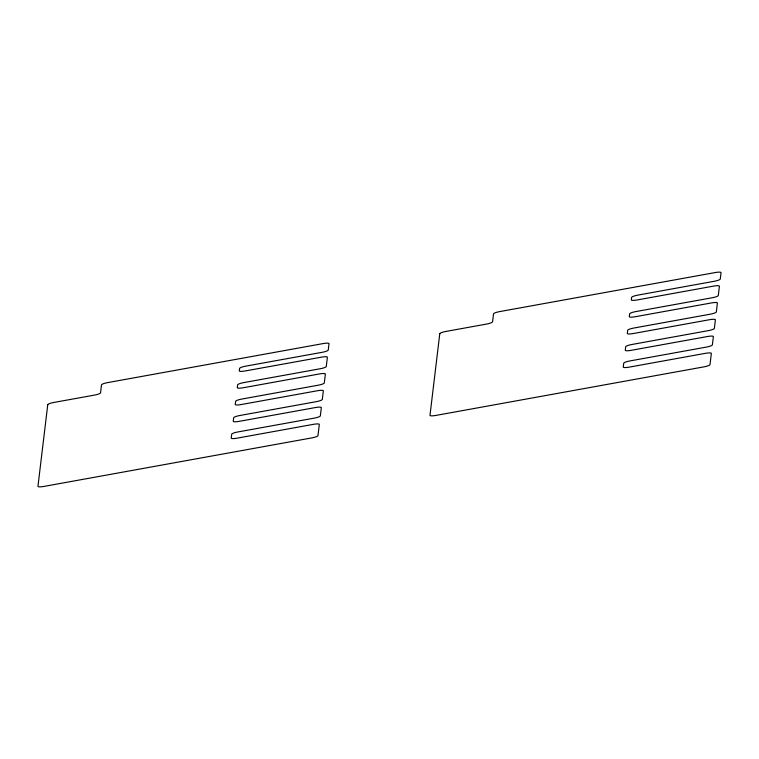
<?xml version="1.0" encoding="UTF-8"?>
<svg xmlns="http://www.w3.org/2000/svg" width="759" height="759" viewBox="0 0 759 759"><rect width="100%" height="100%" fill="white"/><g stroke="black" fill="none" stroke-linecap="round" stroke-linejoin="round"><path stroke-width="1.14" d="M47.751 404.708L37.95 486.367A6.053 1.129 -10.9 0 0 43.756 486.453L311.883 437.886A6.053 1.129 -10.9 0 0 317.974 435.638L319.321 424.414A6.053 1.129 -10.9 0 0 313.514 424.319L237.026 438.18A6.053 1.129 -10.9 0 1 231.22 438.085L231.685 434.224A6.053 1.129 -10.9 0 1 237.776 431.975L314.254 418.124A6.053 1.129 -10.9 0 0 320.345 415.875L321.342 407.611A6.053 1.129 -10.9 0 0 315.526 407.526L239.047 421.378A6.053 1.129 -10.9 0 1 233.241 421.283L233.658 417.773A6.053 1.129 -10.9 0 1 239.749 415.524L316.228 401.672A6.053 1.129 -10.9 0 0 322.319 399.424L323.353 390.819A6.053 1.129 -10.9 0 0 317.547 390.724L241.058 404.575A6.053 1.129 -10.9 0 1 235.252 404.49L235.632 401.321A6.053 1.129 -10.9 0 1 241.723 399.073L318.201 385.211A6.053 1.129 -10.9 0 0 324.292 382.963L325.374 374.016A6.053 1.129 -10.9 0 0 319.558 373.921L243.079 387.783A6.053 1.129 -10.9 0 1 237.273 387.688L237.605 384.86A6.053 1.129 -10.9 0 1 243.696 382.612L320.184 368.76A6.053 1.129 -10.9 0 0 326.275 366.512L327.385 357.214A6.053 1.129 -10.9 0 0 321.579 357.128L245.091 370.98A6.053 1.129 -10.9 0 1 239.284 370.885L239.578 368.409A6.053 1.129 -10.9 0 1 245.669 366.161L322.158 352.309A6.053 1.129 -10.9 0 0 328.249 350.06L329.017 343.656A6.053 1.129 -10.9 0 0 323.201 343.561L107.588 382.621A6.053 1.129 -10.9 0 0 101.497 384.87L100.539 392.858A6.053 1.129 -10.9 0 1 94.448 395.107L53.842 402.46A6.053 1.129 -10.9 0 0 47.751 404.708M439.784 333.694L429.983 415.344A6.053 1.129 -10.9 0 0 435.799 415.439L703.916 366.863A6.053 1.129 -10.9 0 0 710.007 364.614L711.354 353.39A6.053 1.129 -10.9 0 0 705.547 353.305L629.069 367.157A6.053 1.129 -10.9 0 1 623.253 367.062L623.718 363.21A6.053 1.129 -10.9 0 1 629.809 360.961L706.287 347.11A6.053 1.129 -10.9 0 0 712.378 344.861L713.375 336.598A6.053 1.129 -10.9 0 0 707.559 336.503L631.08 350.354A6.053 1.129 -10.9 0 1 625.274 350.269L625.691 346.759A6.053 1.129 -10.9 0 1 631.782 344.51L708.27 330.649A6.053 1.129 -10.9 0 0 714.361 328.4L715.386 319.795A6.053 1.129 -10.9 0 0 709.58 319.7L633.101 333.562A6.053 1.129 -10.9 0 1 627.285 333.467L627.665 330.298A6.053 1.129 -10.9 0 1 633.756 328.049L710.244 314.198A6.053 1.129 -10.9 0 0 716.335 311.949L717.407 303.002A6.053 1.129 -10.9 0 0 711.6 302.907L635.112 316.759A6.053 1.129 -10.9 0 1 629.306 316.664L629.647 313.846A6.053 1.129 -10.9 0 1 635.738 311.598L712.217 297.746A6.053 1.129 -10.9 0 0 718.308 295.498L719.418 286.2A6.053 1.129 -10.9 0 0 713.612 286.105L637.133 299.966A6.053 1.129 -10.9 0 1 631.317 299.871L631.621 297.395A6.053 1.129 -10.9 0 1 637.712 295.147L714.191 281.285A6.053 1.129 -10.9 0 0 720.282 279.037L721.05 272.633A6.053 1.129 -10.9 0 0 715.244 272.547L499.621 311.607A6.053 1.129 -10.9 0 0 493.53 313.856L492.572 321.835A6.053 1.129 -10.9 0 1 486.481 324.084L445.875 331.446A6.053 1.129 -10.9 0 0 439.784 333.694"/></g></svg>
